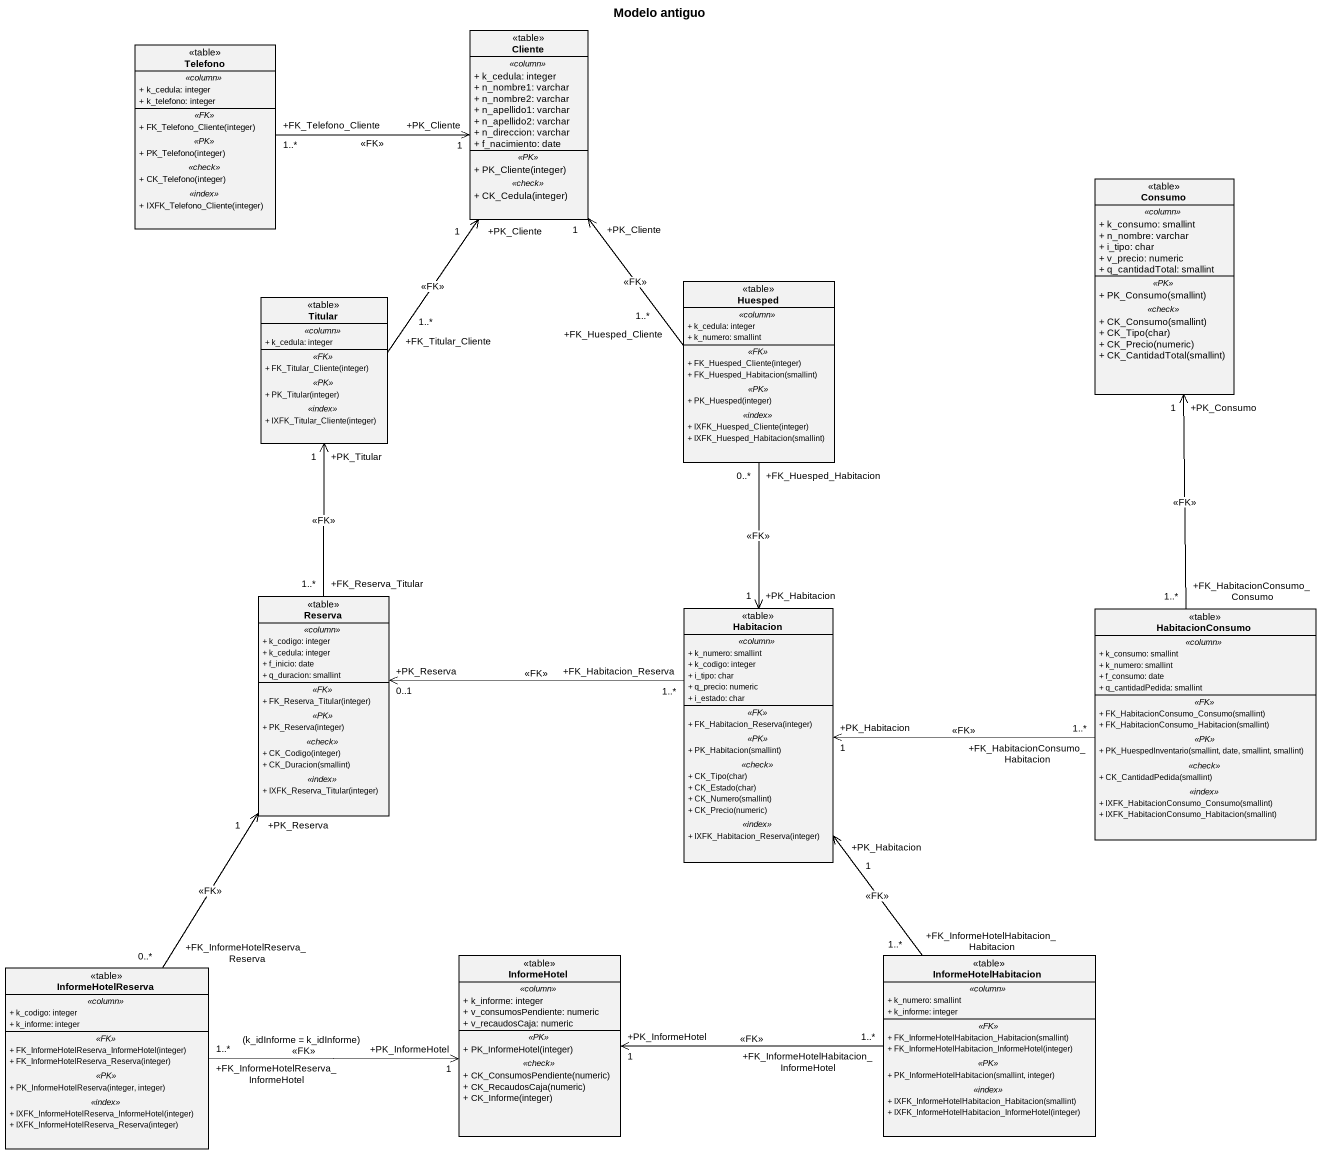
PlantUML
@startuml
title Modelo antiguo
hide circle
hide empty members
skinparam classAttributeIconSize 0
class Cliente <<table>> {
  .. <<column>> ..
  + k_cedula: integer
  + n_nombre1: varchar
  + n_nombre2: varchar
  + n_apellido1: varchar
  + n_apellido2: varchar
  + n_direccion: varchar
  + f_nacimiento: date
  .. <<PK>> ..
  + PK_Cliente(integer)
  .. <<check>> ..
  + CK_Cedula(integer)
}
class Telefono <<table>> {
  .. <<column>> ..
  + k_cedula: integer
  + k_telefono: integer
  .. <<FK>> ..
  + FK_Telefono_Cliente(integer)
  .. <<PK>> ..
  + PK_Telefono(integer)
  .. <<check>> ..
  + CK_Telefono(integer)
  .. <<index>> ..
  + IXFK_Telefono_Cliente(integer)
}
class Consumo <<table>> {
  .. <<column>> ..
  + k_consumo: smallint
  + n_nombre: varchar
  + i_tipo: char
  + v_precio: numeric
  + q_cantidadTotal: smallint
  .. <<PK>> ..
  + PK_Consumo(smallint)
  .. <<check>> ..
  + CK_Consumo(smallint)
  + CK_Tipo(char)
  + CK_Precio(numeric)
  + CK_CantidadTotal(smallint)
}
class Titular <<table>> {
  .. <<column>> ..
  + k_cedula: integer
  .. <<FK>> ..
  + FK_Titular_Cliente(integer)
  .. <<PK>> ..
  + PK_Titular(integer)
  .. <<index>> ..
  + IXFK_Titular_Cliente(integer)
}
class Huesped <<table>> {
  .. <<column>> ..
  + k_cedula: integer
  + k_numero: smallint
  .. <<FK>> ..
  + FK_Huesped_Cliente(integer)
  + FK_Huesped_Habitacion(smallint)
  .. <<PK>> ..
  + PK_Huesped(integer)
  .. <<index>> ..
  + IXFK_Huesped_Cliente(integer)
  + IXFK_Huesped_Habitacion(smallint)
}
class Reserva <<table>> {
  .. <<column>> ..
  + k_codigo: integer
  + k_cedula: integer
  + f_inicio: date
  + q_duracion: smallint
  .. <<FK>> ..
  + FK_Reserva_Titular(integer)
  .. <<PK>> ..
  + PK_Reserva(integer)
  .. <<check>> ..
  + CK_Codigo(integer)
  + CK_Duracion(smallint)
  .. <<index>> ..
  + IXFK_Reserva_Titular(integer)
}
class Habitacion <<table>> {
  .. <<column>> ..
  + k_numero: smallint
  + k_codigo: integer
  + i_tipo: char
  + q_precio: numeric
  + i_estado: char
  .. <<FK>> ..
  + FK_Habitacion_Reserva(integer)
  .. <<PK>> ..
  + PK_Habitacion(smallint)
  .. <<check>> ..
  + CK_Tipo(char)
  + CK_Estado(char)
  + CK_Numero(smallint)
  + CK_Precio(numeric)
  .. <<index>> ..
  + IXFK_Habitacion_Reserva(integer)
}
class HabitacionConsumo <<table>> {
  .. <<column>> ..
  + k_consumo: smallint
  + k_numero: smallint
  + f_consumo: date
  + q_cantidadPedida: smallint
  .. <<FK>> ..
  + FK_HabitacionConsumo_Consumo(smallint)
  + FK_HabitacionConsumo_Habitacion(smallint)
  .. <<PK>> ..
  + PK_HuespedInventario(smallint, date, smallint, smallint)
  .. <<check>> ..
  + CK_CantidadPedida(smallint)
  .. <<index>> ..
  + IXFK_HabitacionConsumo_Consumo(smallint)
  + IXFK_HabitacionConsumo_Habitacion(smallint)
}
class InformeHotel <<table>> {
  .. <<column>> ..
  + k_informe: integer
  + v_consumosPendiente: numeric
  + v_recaudosCaja: numeric
  .. <<PK>> ..
  + PK_InformeHotel(integer)
  .. <<check>> ..
  + CK_ConsumosPendiente(numeric)
  + CK_RecaudosCaja(numeric)
  + CK_Informe(integer)
}
class InformeHotelHabitacion <<table>> {
  .. <<column>> ..
  + k_numero: smallint
  + k_informe: integer
  .. <<FK>> ..
  + FK_InformeHotelHabitacion_Habitacion(smallint)
  + FK_InformeHotelHabitacion_InformeHotel(integer)
  .. <<PK>> ..
  + PK_InformeHotelHabitacion(smallint, integer)
  .. <<index>> ..
  + IXFK_InformeHotelHabitacion_Habitacion(smallint)
  + IXFK_InformeHotelHabitacion_InformeHotel(integer)
}
class InformeHotelReserva <<table>> {
  .. <<column>> ..
  + k_codigo: integer
  + k_informe: integer
  .. <<FK>> ..
  + FK_InformeHotelReserva_InformeHotel(integer)
  + FK_InformeHotelReserva_Reserva(integer)
  .. <<PK>> ..
  + PK_InformeHotelReserva(integer, integer)
  .. <<index>> ..
  + IXFK_InformeHotelReserva_InformeHotel(integer)
  + IXFK_InformeHotelReserva_Reserva(integer)
}
Telefono "+FK_Telefono_Cliente\n1..*" -right-> "+PK_Cliente\n1" Cliente : <<FK>>
Titular "+FK_Titular_Cliente\n1..*" -up-> "+PK_Cliente\n1" Cliente : <<FK>>
Huesped "+FK_Huesped_Cliente\n1..*" -up-> "+PK_Cliente\n1" Cliente : <<FK>>
Huesped "+FK_Huesped_Habitacion\n0..*" --> "+PK_Habitacion\n1" Habitacion : <<FK>>
Reserva "+FK_Reserva_Titular\n1..*" -up-> "+PK_Titular\n1" Titular : <<FK>>
Habitacion "+FK_Habitacion_Reserva\n1..*" -left-> "+PK_Reserva\n0..1" Reserva : <<FK>>
HabitacionConsumo "+FK_HabitacionConsumo_Consumo\n1..*" -up-> "+PK_Consumo\n1" Consumo : <<FK>>
HabitacionConsumo "+FK_HabitacionConsumo_Habitacion\n1..*" -left-> "+PK_Habitacion\n1" Habitacion : <<FK>>
InformeHotelHabitacion "+FK_InformeHotelHabitacion_Habitacion\n1..*" -up-> "+PK_Habitacion\n1" Habitacion : <<FK>>
InformeHotelHabitacion "+FK_InformeHotelHabitacion_InformeHotel\n1..*" -left-> "+PK_InformeHotel\n1" InformeHotel : <<FK>>
InformeHotelReserva "+FK_InformeHotelReserva_Reserva\n0..*" -up-> "+PK_Reserva\n1" Reserva : <<FK>>
InformeHotelReserva "+FK_InformeHotelReserva_InformeHotel\n1..*" -right-> "+PK_InformeHotel\n1" InformeHotel : (k_idInforme = k_idInforme)\n<<FK>>
@enduml
